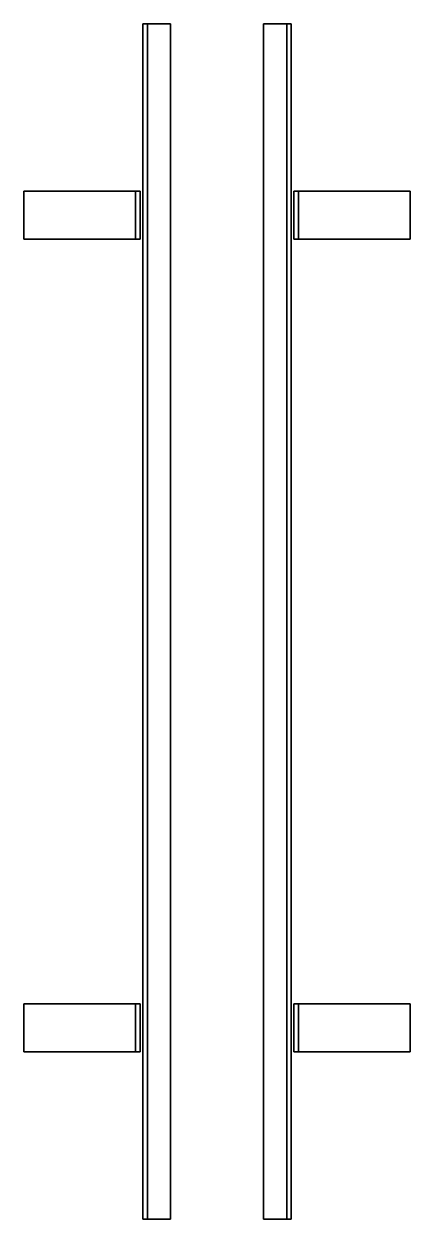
# Model space of a CAD drawing. Extents: x -81 to 81, y 0 to 500.
import ezdxf

# ---------------------------------------------------------------- set-up
doc = ezdxf.new("R2010")
doc.units = 0
doc.header["$MEASUREMENT"] = 0
doc.layers.get('0').update_dxf_attribs({"linetype": 'CONTINUOUS'})
doc.layers.add('ACESSORIO', color=7, linetype='CONTINUOUS')

msp = doc.modelspace()

# ---------------------------------------------------------------- linework, layer by layer
at = {"linetype": 'BYBLOCK'}
for points in [[(-29.12, 0), (-29.12, 0, 61.05), (-31.06, 0, 61.05), (-31.06, 0)], [(-29.12, 0), (-19.41, 0), (-19.41, 0, 2.03), (-29.12, 0, 2.03)], [(-29.12, 0, 59.01), (-19.41, 0, 59.01), (-19.41, 0, 61.05), (-29.12, 0, 61.05)]]:
    msp.add_3dface(points, dxfattribs=at)
at = {"layer": 'ACESSORIO'}
for points in [[(-31.06, 0), (-29.12, 0), (-29.12, 500), (-31.06, 500)], [(-29.12, 0), (-31.06, 0), (-31.06, 500), (-29.12, 500)], [(-31.06, 0, 61.05), (-29.12, 0, 61.05), (-29.12, 500, 61.05), (-31.06, 500, 61.05)], [(-31.06, 0, 61.05), (-31.06, 0), (-31.06, 500), (-31.06, 500, 61.05)], [(-31.06, 500, 61.05), (-29.12, 500, 61.05), (-29.12, 500), (-31.06, 500)], [(-29.12, 0), (-19.41, 0), (-19.41, 500), (-29.12, 500)], [(-29.12, 0, 2.03), (-19.41, 0, 2.03), (-19.41, 500, 2.03), (-29.12, 500, 2.03)], [(-29.12, 0, 59.01), (-19.41, 0, 59.01), (-19.41, 500, 59.01), (-29.12, 500, 59.01)], [(-29.12, 0, 61.05), (-19.41, 0, 61.05), (-19.41, 500, 61.05), (-29.12, 500, 61.05)], [(-29.12, 0, 61.05), (-29.12, 0), (-29.12, 500), (-29.12, 500, 61.05)], [(-19.41, 500), (-19.41, 500, 2.03), (-29.12, 500, 2.03), (-29.12, 500)], [(-19.41, 500, 61.05), (-19.41, 500, 59.01), (-29.12, 500, 59.01), (-29.12, 500, 61.05)], [(-19.41, 500), (-19.41, 500, 2.03), (-19.41, 0, 2.03), (-19.41, 0)], [(-19.41, 500, 61.05), (-19.41, 500, 59.01), (-19.41, 0, 59.01), (-19.41, 0, 61.05)], [(29.13, 0, 61.05), (19.41, 0, 61.05), (19.41, 500, 61.05), (29.13, 500, 61.05)], [(29.13, 0, 59.01), (19.41, 0, 59.01), (19.41, 500, 59.01), (29.13, 500, 59.01)], [(19.41, 500, 61.05), (19.41, 500, 59.01), (19.41, 0, 59.01), (19.41, 0, 61.05)], [(19.41, 500), (19.41, 500, 2.03), (19.41, 0, 2.03), (19.41, 0)], [(29.13, 0, 2.03), (19.41, 0, 2.03), (19.41, 500, 2.03), (29.13, 500, 2.03)], [(29.13, 0), (19.41, 0), (19.41, 500), (29.13, 500)], [(19.41, 500), (19.41, 500, 2.03), (29.13, 500, 2.03), (29.13, 500)], [(19.41, 500, 61.05), (19.41, 500, 59.01), (29.13, 500, 59.01), (29.13, 500, 61.05)], [(29.13, 0, 61.05), (29.13, 0), (29.13, 500), (29.13, 500, 61.05)], [(31.07, 0, 61.05), (29.13, 0, 61.05), (29.13, 500, 61.05), (31.07, 500, 61.05)], [(29.13, 0), (31.07, 0), (31.07, 500), (29.13, 500)], [(31.07, 0), (29.13, 0), (29.13, 500), (31.07, 500)], [(31.07, 500, 61.05), (29.13, 500, 61.05), (29.13, 500), (31.07, 500)], [(31.07, 0, 61.05), (31.07, 0), (31.07, 500), (31.07, 500, 61.05)], [(-80.78, 430, 2.03), (-80.78, 430), (-80.78, 410), (-80.78, 410, 2.03)], [(-32.21, 430, 2.03), (-80.78, 430, 2.03), (-80.78, 410, 2.03), (-32.21, 410, 2.03)], [(-32.21, 430), (-80.78, 430), (-80.78, 410), (-32.21, 410)], [(-32.21, 430, 2.03), (-32.21, 430), (-80.78, 430), (-80.78, 430, 2.03)], [(-34.15, 430, 42.73), (-34.15, 410, 42.73), (-34.15, 410, 2.03), (-34.15, 430, 2.03)], [(-34.15, 430, 2.03), (-32.21, 430, 2.03), (-32.21, 410, 2.03), (-34.15, 410, 2.03)], [(-34.15, 410, 42.73), (-32.21, 410, 42.73), (-32.21, 430, 42.73), (-34.15, 430, 42.73)], [(-34.15, 430, 42.73), (-32.21, 430, 42.73), (-32.21, 430, 2.03), (-34.15, 430, 2.03)], [(-32.21, 430, 2.03), (-32.21, 430), (-32.21, 410), (-32.21, 410, 2.03)], [(-32.21, 430, 42.73), (-32.21, 410, 42.73), (-32.21, 410, 2.03), (-32.21, 430, 2.03)], [(34.12, 410, 42.73), (32.18, 410, 42.73), (32.18, 430, 42.73), (34.12, 430, 42.73)], [(34.12, 430, 2.03), (32.18, 430, 2.03), (32.18, 410, 2.03), (34.12, 410, 2.03)], [(32.18, 430, 2.03), (32.18, 430), (32.18, 410), (32.18, 410, 2.03)], [(32.18, 430, 42.73), (32.18, 410, 42.73), (32.18, 410, 2.03), (32.18, 430, 2.03)], [(32.18, 430), (80.75, 430), (80.75, 410), (32.18, 410)], [(32.18, 430, 2.03), (80.75, 430, 2.03), (80.75, 410, 2.03), (32.18, 410, 2.03)], [(32.18, 430, 2.03), (32.18, 430), (80.75, 430), (80.75, 430, 2.03)], [(34.12, 430, 42.73), (32.18, 430, 42.73), (32.18, 430, 2.03), (34.12, 430, 2.03)], [(34.12, 430, 42.73), (34.12, 410, 42.73), (34.12, 410, 2.03), (34.12, 430, 2.03)], [(80.75, 430, 2.03), (80.75, 430), (80.75, 410), (80.75, 410, 2.03)], [(-32.21, 410, 2.03), (-32.21, 410), (-80.78, 410), (-80.78, 410, 2.03)], [(-32.21, 410, 42.73), (-34.15, 410, 42.73), (-34.15, 410, 2.03), (-32.21, 410, 2.03)], [(32.18, 410, 2.03), (32.18, 410), (80.75, 410), (80.75, 410, 2.03)], [(32.18, 410, 42.73), (34.12, 410, 42.73), (34.12, 410, 2.03), (32.18, 410, 2.03)], [(-32.21, 90, 2.03), (-32.21, 90), (-80.78, 90), (-80.78, 90, 2.03)], [(-32.21, 70), (-80.78, 70), (-80.78, 90), (-32.21, 90)], [(-32.21, 70, 2.03), (-80.78, 70, 2.03), (-80.78, 90, 2.03), (-32.21, 90, 2.03)], [(-80.78, 70, 2.03), (-80.78, 70), (-80.78, 90), (-80.78, 90, 2.03)], [(-34.15, 70, 42.73), (-34.15, 90, 42.73), (-34.15, 90, 2.03), (-34.15, 70, 2.03)], [(-34.15, 70, 2.03), (-32.21, 70, 2.03), (-32.21, 90, 2.03), (-34.15, 90, 2.03)], [(-34.15, 90, 42.73), (-32.21, 90, 42.73), (-32.21, 70, 42.73), (-34.15, 70, 42.73)], [(-32.21, 90, 42.73), (-34.15, 90, 42.73), (-34.15, 90, 2.03), (-32.21, 90, 2.03)], [(-32.21, 70, 42.73), (-32.21, 90, 42.73), (-32.21, 90, 2.03), (-32.21, 70, 2.03)], [(-32.21, 70, 2.03), (-32.21, 70), (-32.21, 90), (-32.21, 90, 2.03)], [(32.18, 70, 2.03), (80.75, 70, 2.03), (80.75, 90, 2.03), (32.18, 90, 2.03)], [(32.18, 70), (80.75, 70), (80.75, 90), (32.18, 90)], [(32.18, 90, 2.03), (32.18, 90), (80.75, 90), (80.75, 90, 2.03)], [(32.18, 90, 42.73), (34.12, 90, 42.73), (34.12, 90, 2.03), (32.18, 90, 2.03)], [(34.12, 70, 2.03), (32.18, 70, 2.03), (32.18, 90, 2.03), (34.12, 90, 2.03)], [(34.12, 90, 42.73), (32.18, 90, 42.73), (32.18, 70, 42.73), (34.12, 70, 42.73)], [(32.18, 70, 42.73), (32.18, 90, 42.73), (32.18, 90, 2.03), (32.18, 70, 2.03)], [(32.18, 70, 2.03), (32.18, 70), (32.18, 90), (32.18, 90, 2.03)], [(34.12, 70, 42.73), (34.12, 90, 42.73), (34.12, 90, 2.03), (34.12, 70, 2.03)], [(80.75, 70, 2.03), (80.75, 70), (80.75, 90), (80.75, 90, 2.03)], [(-32.21, 70, 2.03), (-32.21, 70), (-80.78, 70), (-80.78, 70, 2.03)], [(-34.15, 70, 42.73), (-32.21, 70, 42.73), (-32.21, 70, 2.03), (-34.15, 70, 2.03)], [(32.18, 70, 2.03), (32.18, 70), (80.75, 70), (80.75, 70, 2.03)], [(34.12, 70, 42.73), (32.18, 70, 42.73), (32.18, 70, 2.03), (34.12, 70, 2.03)], [(19.41, 0), (19.41, 0, 2.03), (29.13, 0, 2.03), (29.13, 0)], [(19.41, 0, 61.05), (19.41, 0, 59.01), (29.13, 0, 59.01), (29.13, 0, 61.05)], [(31.07, 0, 61.05), (29.13, 0, 61.05), (29.13, 0), (31.07, 0)]]:
    msp.add_3dface(points, dxfattribs=at)

doc.saveas('drawing.dxf')
